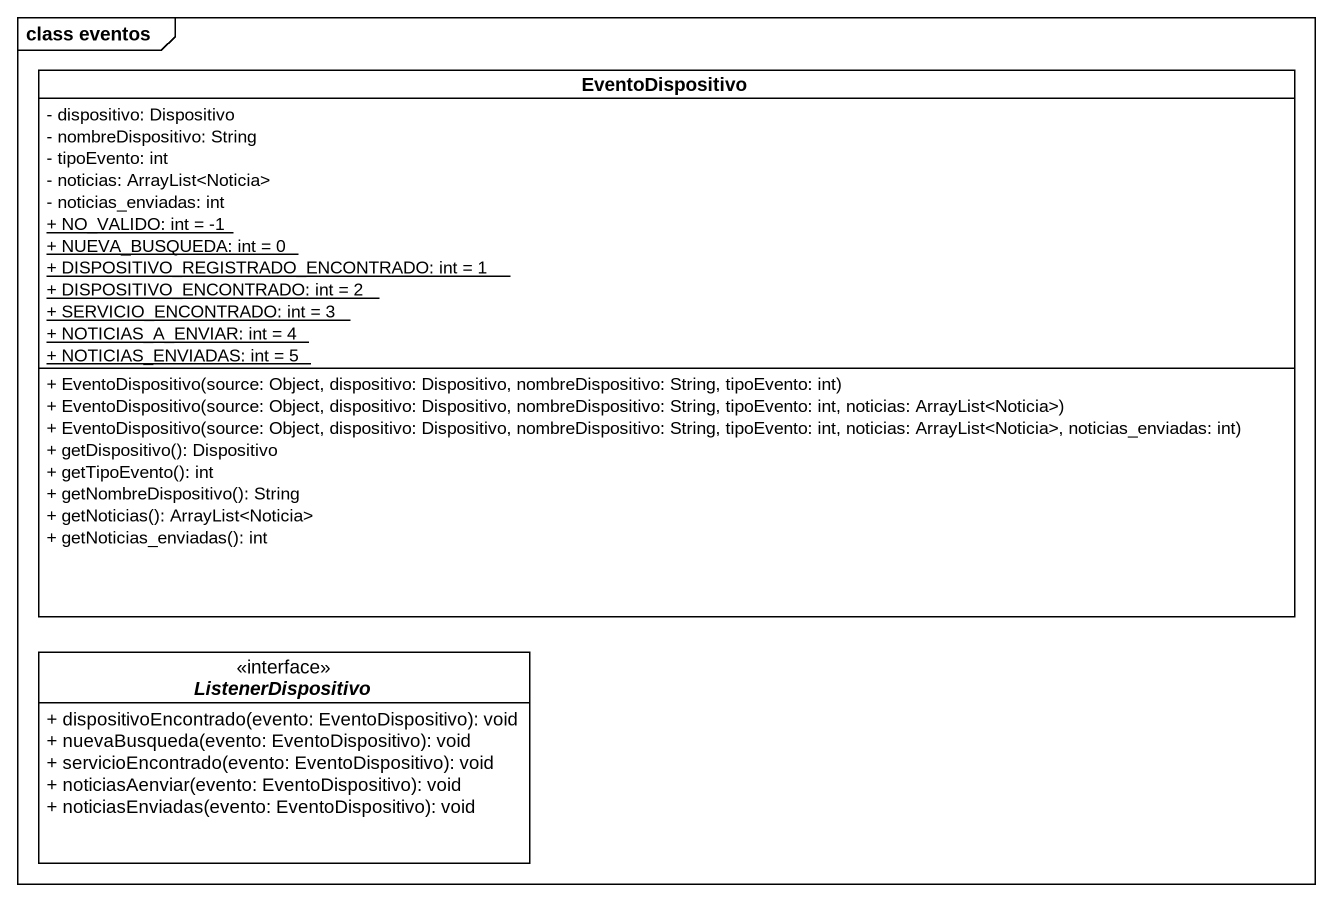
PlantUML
@startuml
mainframe class eventos
hide circle
hide empty members
skinparam classAttributeIconSize 0
class EventoDispositivo {
  - dispositivo: Dispositivo
  - nombreDispositivo: String
  - tipoEvento: int
  - noticias: ArrayList<Noticia>
  - noticias_enviadas: int
  {static} + NO_VALIDO: int = -1
  {static} + NUEVA_BUSQUEDA: int = 0
  {static} + DISPOSITIVO_REGISTRADO_ENCONTRADO: int = 1
  {static} + DISPOSITIVO_ENCONTRADO: int = 2
  {static} + SERVICIO_ENCONTRADO: int = 3
  {static} + NOTICIAS_A_ENVIAR: int = 4
  {static} + NOTICIAS_ENVIADAS: int = 5
  + EventoDispositivo(source: Object, dispositivo: Dispositivo, nombreDispositivo: String, tipoEvento: int)
  + EventoDispositivo(source: Object, dispositivo: Dispositivo, nombreDispositivo: String, tipoEvento: int, noticias: ArrayList<Noticia>)
  + EventoDispositivo(source: Object, dispositivo: Dispositivo, nombreDispositivo: String, tipoEvento: int, noticias: ArrayList<Noticia>, noticias_enviadas: int)
  + getDispositivo(): Dispositivo
  + getTipoEvento(): int
  + getNombreDispositivo(): String
  + getNoticias(): ArrayList<Noticia>
  + getNoticias_enviadas(): int
}
interface ListenerDispositivo <<interface>> {
  + dispositivoEncontrado(evento: EventoDispositivo): void
  + nuevaBusqueda(evento: EventoDispositivo): void
  + servicioEncontrado(evento: EventoDispositivo): void
  + noticiasAenviar(evento: EventoDispositivo): void
  + noticiasEnviadas(evento: EventoDispositivo): void
}
@enduml
